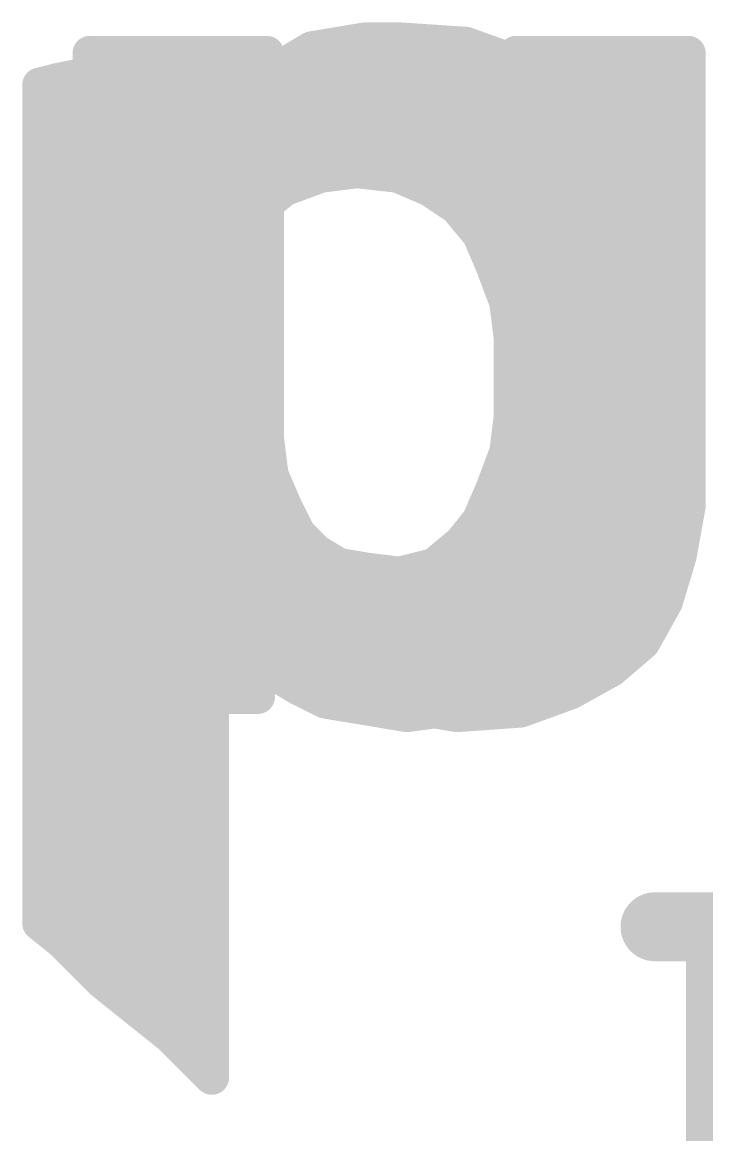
# Model space of a CAD drawing. Extents: x -36 to 72, y -11 to 34.
# Drawn here: x 8.73 to 10.239, y 18.389 to 20.843 of the extents above; entities that cross this region are included whole.
import ezdxf

# ---------------------------------------------------------------- set-up
doc = ezdxf.new("R2010")
doc.units = 0
doc.layers.add('21', color=41, linetype='CONTINUOUS')
doc.layers.add('22', color=40, linetype='CONTINUOUS')

msp = doc.modelspace()

# ---------------------------------------------------------------- linework, layer by layer
at = {"layer": '21'}
for points, const_width in [([(9.428, 20.795), (9.488, 20.805)], 0.0762), ([(9.4736, 20.8026), (9.594, 20.8026)], 0.0762), ([(9.488, 20.805), (9.558, 20.805)], 0.0762), ([(9.558, 20.805), (9.708, 20.795)], 0.0762), ([(9.318, 20.755), (9.368, 20.785)], 0.0762), ([(9.368, 20.785), (9.428, 20.795)], 0.0762), ([(9.708, 20.795), (9.848, 20.745)], 0.0762), ([(8.998, 20.745), (9.038, 20.755)], 0.0762), ([(9.038, 20.755), (9.088, 20.765)], 0.0762), ([(9.088, 20.765), (9.138, 20.775)], 0.0762), ([(9.138, 20.775), (9.138, 20.595)], 0.0762), ([(9.268, 20.725), (9.318, 20.755)], 0.0762), ([(8.908, 20.725), (8.948, 20.735)], 0.0762), ([(8.948, 20.735), (8.998, 20.745)], 0.0762), ([(9.848, 20.745), (9.958, 20.675)], 0.0762), ([(8.768, 20.705), (8.808, 20.715)], 0.0762), ([(8.768, 18.855), (8.768, 20.705)], 0.0762), ([(8.808, 20.715), (8.858, 20.725)], 0.0762), ([(8.858, 20.725), (8.908, 20.725)], 0.0762), ([(8.9136, 20.7264), (9.138, 20.7264)], 0.0762), ([(9.218, 20.685), (9.268, 20.725)], 0.0762), ([(9.2703, 20.7264), (9.8772, 20.7264)], 0.0762), ([(9.178, 20.645), (9.218, 20.685)], 0.0762), ([(9.958, 20.675), (10.048, 20.575)], 0.0762), ([(8.768, 20.6502), (9.138, 20.6502)], 0.0762), ([(9.138, 20.595), (9.178, 20.645)], 0.0762), ([(9.1832, 20.6502), (9.9803, 20.6502)], 0.0762), ([(8.768, 20.574), (10.0486, 20.574)], 0.0762), ([(10.048, 20.575), (10.118, 20.465)], 0.0762), ([(9.468, 20.515), (9.388, 20.505)], 0.0762), ([(9.558, 20.505), (9.468, 20.515)], 0.0762), ([(8.768, 20.4978), (9.3688, 20.4978)], 0.0762), ([(9.388, 20.505), (9.308, 20.475)], 0.0762), ([(9.628, 20.475), (9.558, 20.505)], 0.0762), ([(9.5748, 20.4978), (10.0971, 20.4978)], 0.0762), ([(9.308, 20.475), (9.258, 20.435)], 0.0762), ([(9.688, 20.435), (9.628, 20.475)], 0.0762), ([(10.118, 20.465), (10.158, 20.335)], 0.0762), ([(9.258, 20.435), (9.208, 20.375)], 0.0762), ([(9.738, 20.375), (9.688, 20.435)], 0.0762), ([(8.768, 20.4216), (9.2468, 20.4216)], 0.0762), ([(9.6992, 20.4216), (10.1314, 20.4216)], 0.0762), ([(9.208, 20.375), (9.178, 20.305)], 0.0762), ([(9.768, 20.305), (9.738, 20.375)], 0.0762), ([(8.768, 20.3454), (9.1953, 20.3454)], 0.0762), ([(9.7507, 20.3454), (10.1548, 20.3454)], 0.0762), ([(10.158, 20.335), (10.188, 20.195)], 0.0762), ([(9.178, 20.305), (9.148, 20.225)], 0.0762), ([(9.798, 20.225), (9.768, 20.305)], 0.0762), ([(8.768, 20.2692), (9.1646, 20.2692)], 0.0762), ([(9.7814, 20.2692), (10.1721, 20.2692)], 0.0762), ([(9.148, 20.225), (9.138, 20.145)], 0.0762), ([(9.808, 20.145), (9.798, 20.225)], 0.0762), ([(8.768, 20.193), (9.144, 20.193)], 0.0762), ([(9.802, 20.193), (10.1881, 20.193)], 0.0762), ([(10.188, 20.195), (10.198, 20.045)], 0.0762), ([(9.138, 20.145), (9.138, 19.975)], 0.0762), ([(9.808, 20.055), (9.808, 20.145)], 0.0762), ([(8.768, 20.1168), (9.138, 20.1168)], 0.0762), ([(9.808, 20.1168), (10.1932, 20.1168)], 0.0762), ([(8.768, 20.0406), (9.138, 20.0406)], 0.0762), ([(9.808, 19.975), (9.808, 20.055)], 0.0762), ([(9.808, 20.055), (10.198, 20.045)], 0.0762), ([(10.198, 20.045), (9.808, 20.055)], 0.0762), ([(9.808, 20.0406), (10.1977, 20.0406)], 0.0762), ([(10.198, 20.045), (10.188, 19.905)], 0.0762), ([(9.138, 19.975), (9.158, 19.895)], 0.0762), ([(9.798, 19.895), (9.808, 19.975)], 0.0762), ([(8.768, 19.9644), (9.1407, 19.9644)], 0.0762), ([(9.8067, 19.9644), (10.1922, 19.9644)], 0.0762), ([(9.158, 19.895), (9.178, 19.815)], 0.0762), ([(9.768, 19.815), (9.798, 19.895)], 0.0762), ([(10.188, 19.905), (10.158, 19.775)], 0.0762), ([(8.768, 19.8882), (9.1597, 19.8882)], 0.0762), ([(9.7955, 19.8882), (10.1841, 19.8882)], 0.0762), ([(8.768, 19.812), (9.1793, 19.812)], 0.0762), ([(9.178, 19.815), (9.208, 19.745)], 0.0762), ([(9.738, 19.745), (9.768, 19.815)], 0.0762), ([(9.7667, 19.812), (9.7744, 19.812)], 0.0762), ([(10.108, 19.655), (9.768, 19.815)], 0.0762), ([(9.768, 19.815), (10.108, 19.655)], 0.0762), ([(9.7744, 19.812), (10.1665, 19.812)], 0.0762), ([(10.158, 19.775), (10.108, 19.655)], 0.0762), ([(9.208, 19.745), (9.258, 19.695)], 0.0762), ([(9.698, 19.695), (9.738, 19.745)], 0.0762), ([(8.768, 19.7358), (9.2172, 19.7358)], 0.0762), ([(9.7306, 19.7358), (9.9363, 19.7358)], 0.0762), ([(9.9363, 19.7358), (10.1417, 19.7358)], 0.0762), ([(9.258, 19.695), (9.318, 19.645)], 0.0762), ([(9.638, 19.645), (9.698, 19.695)], 0.0762), ([(8.768, 19.6596), (9.3005, 19.6596)], 0.0762), ([(9.6555, 19.6596), (10.0982, 19.6596)], 0.0762), ([(10.108, 19.655), (10.048, 19.545)], 0.0762), ([(10.0982, 19.6596), (10.1099, 19.6596)], 0.0762), ([(9.318, 19.645), (9.388, 19.625)], 0.0762), ([(9.388, 19.625), (9.478, 19.615)], 0.0762), ([(9.478, 19.615), (9.558, 19.625)], 0.0762), ([(9.558, 19.625), (9.638, 19.645)], 0.0762), ([(8.768, 19.5834), (10.0689, 19.5834)], 0.0762), ([(9.158, 19.535), (9.148, 19.535)], 0.0762), ([(9.148, 19.535), (9.148, 18.515)], 0.0762), ([(9.198, 19.485), (9.158, 19.535)], 0.0762), ([(10.048, 19.545), (9.958, 19.455)], 0.0762), ([(8.768, 19.5072), (9.148, 19.5072)], 0.0762), ([(9.1802, 19.5072), (10.0102, 19.5072)], 0.0762), ([(9.238, 19.435), (9.198, 19.485)], 0.0762), ([(9.958, 19.455), (9.848, 19.375)], 0.0762), ([(8.768, 19.431), (9.148, 19.431)], 0.0762), ([(9.288, 19.405), (9.238, 19.435)], 0.0762), ([(9.2447, 19.431), (9.925, 19.431)], 0.0762), ([(9.338, 19.375), (9.288, 19.405)], 0.0762), ([(8.768, 19.3548), (9.148, 19.3548)], 0.0762), ([(9.398, 19.345), (9.338, 19.375)], 0.0762), ([(9.3784, 19.3548), (9.7874, 19.3548)], 0.0762), ([(9.848, 19.375), (9.728, 19.335)], 0.0762), ([(9.458, 19.335), (9.398, 19.345)], 0.0762), ([(9.518, 19.325), (9.458, 19.335)], 0.0762), ([(9.728, 19.335), (9.578, 19.315)], 0.0762), ([(9.578, 19.315), (9.518, 19.325)], 0.0762), ([(8.768, 19.2786), (9.148, 19.2786)], 0.0762), ([(8.768, 19.2024), (9.148, 19.2024)], 0.0762), ([(8.768, 19.1262), (9.148, 19.1262)], 0.0762), ([(8.768, 19.05), (9.148, 19.05)], 0.0762), ([(8.768, 18.9738), (9.148, 18.9738)], 0.0762), ([(8.768, 18.8976), (9.148, 18.8976)], 0.0762), ([(10.1256, 18.8475), (10.4137, 18.8475)], 0.1524), ([(10.2696, 17.9832), (10.2696, 18.8475)], 0.1524), ([(8.818, 18.815), (8.768, 18.855)], 0.0762), ([(8.81, 18.8214), (9.148, 18.8214)], 0.0762), ([(8.858, 18.775), (8.818, 18.815)], 0.0762), ([(8.908, 18.725), (8.858, 18.775)], 0.0762), ([(8.8878, 18.7452), (9.148, 18.7452)], 0.0762), ([(8.958, 18.685), (8.908, 18.725)], 0.0762), ([(9.008, 18.645), (8.958, 18.685)], 0.0762), ([(8.978, 18.669), (9.148, 18.669)], 0.0762), ([(9.058, 18.605), (9.008, 18.645)], 0.0762), ([(9.108, 18.555), (9.058, 18.605)], 0.0762), ([(9.0702, 18.5928), (9.148, 18.5928)], 0.0762), ([(9.148, 18.515), (9.108, 18.555)], 0.0762), ([(9.1464, 18.5166), (9.148, 18.5166)], 0.0762)]:
    msp.add_lwpolyline(points, dxfattribs=dict(at, const_width=const_width))
for points, const_width in [([(9.4736, 20.8217, 1), (9.4736, 20.7836)], 0.0381), ([(9.488, 20.824, 1), (9.488, 20.7859)], 0.0381), ([(9.4911, 20.7862, 1), (9.4849, 20.8238)], 0.0381), ([(9.5593, 20.824, 1), (9.5567, 20.786)], 0.0381), ([(9.558, 20.7859, 1), (9.558, 20.824)], 0.0381), ([(9.594, 20.7836, 1), (9.594, 20.8217)], 0.0381), ([(9.3649, 20.8038, 1), (9.3711, 20.7662)], 0.0381), ([(9.3778, 20.7687, 1), (9.3582, 20.8013)], 0.0381), ([(9.4249, 20.8138, 1), (9.4311, 20.7762)], 0.0381), ([(9.4311, 20.7762, 1), (9.4249, 20.8138)], 0.0381), ([(9.7144, 20.8129, 1), (9.7016, 20.7771)], 0.0381), ([(9.7067, 20.776, 1), (9.7093, 20.814)], 0.0381), ([(9.0343, 20.7737, 1), (9.0417, 20.7363)], 0.0381), ([(9.0426, 20.7365, 1), (9.0334, 20.7735)], 0.0381), ([(9.0843, 20.7837, 1), (9.0917, 20.7463)], 0.0381), ([(9.0917, 20.7463, 1), (9.0843, 20.7837)], 0.0381), ([(9.157, 20.775, 1), (9.1189, 20.775)], 0.0381), ([(9.1417, 20.7563, 1), (9.1343, 20.7937)], 0.0381), ([(9.3082, 20.7713, 1), (9.3278, 20.7387)], 0.0381), ([(9.3278, 20.7387, 1), (9.3082, 20.7713)], 0.0381), ([(8.9443, 20.7537, 1), (8.9517, 20.7163)], 0.0381), ([(8.9526, 20.7165, 1), (8.9434, 20.7535)], 0.0381), ([(8.9934, 20.7635, 1), (9.0026, 20.7265)], 0.0381), ([(9.0017, 20.7263, 1), (8.9943, 20.7637)], 0.0381), ([(9.8582, 20.7611, 1), (9.8378, 20.7289)], 0.0381), ([(9.8416, 20.7271, 1), (9.8544, 20.7629)], 0.0381), ([(8.7634, 20.7235, 1), (8.7726, 20.6865)], 0.0381), ([(8.7871, 20.705, 1), (8.749, 20.705)], 0.0381), ([(8.8043, 20.7337, 1), (8.8117, 20.6963)], 0.0381), ([(8.8126, 20.6965, 1), (8.8034, 20.7335)], 0.0381), ([(8.858, 20.7441, 1), (8.858, 20.706)], 0.0381), ([(8.8617, 20.7063, 1), (8.8543, 20.7437)], 0.0381), ([(8.9034, 20.7435, 1), (8.9126, 20.7065)], 0.0381), ([(8.9136, 20.7455, 1), (8.9136, 20.7074)], 0.0381), ([(8.908, 20.706, 1), (8.908, 20.7441)], 0.0381), ([(9.138, 20.7074, 1), (9.138, 20.7455)], 0.0381), ([(9.2582, 20.7413, 1), (9.2778, 20.7087)], 0.0381), ([(9.2703, 20.7455, 1), (9.2703, 20.7074)], 0.0381), ([(9.2799, 20.7101, 1), (9.2561, 20.7399)], 0.0381), ([(9.8772, 20.7074, 1), (9.8772, 20.7455)], 0.0381), ([(9.2061, 20.6999, 1), (9.2299, 20.6701)], 0.0381), ([(9.2315, 20.6715, 1), (9.2045, 20.6985)], 0.0381), ([(9.9722, 20.6877, 1), (9.9438, 20.6623)], 0.0381), ([(9.9478, 20.6589, 1), (9.9682, 20.6911)], 0.0381), ([(8.768, 20.6693, 1), (8.768, 20.6312)], 0.0381), ([(9.138, 20.6312, 1), (9.138, 20.6693)], 0.0381), ([(9.1645, 20.6585, 1), (9.1915, 20.6315)], 0.0381), ([(9.1929, 20.6331, 1), (9.1631, 20.6569)], 0.0381), ([(9.1832, 20.6693, 1), (9.1832, 20.6312)], 0.0381), ([(9.9803, 20.6312, 1), (9.9803, 20.6693)], 0.0381), ([(9.1231, 20.6069, 1), (9.1529, 20.5831)], 0.0381), ([(8.768, 20.5931, 1), (8.768, 20.555)], 0.0381), ([(9.1189, 20.595, 1), (9.157, 20.595)], 0.0381), ([(10.0641, 20.5852, 1), (10.0319, 20.5648)], 0.0381), ([(10.0338, 20.5623, 1), (10.0622, 20.5877)], 0.0381), ([(10.0486, 20.555, 1), (10.0486, 20.5931)], 0.0381), ([(9.4701, 20.5339, 1), (9.4659, 20.4961)], 0.0381), ([(9.4704, 20.4961, 1), (9.4656, 20.5339)], 0.0381), ([(8.768, 20.5169, 1), (8.768, 20.4788)], 0.0381), ([(9.3688, 20.4788, 1), (9.3688, 20.5169)], 0.0381), ([(9.3856, 20.5239, 1), (9.3904, 20.4861)], 0.0381), ([(9.3947, 20.4872, 1), (9.3813, 20.5228)], 0.0381), ([(9.5655, 20.5225, 1), (9.5505, 20.4875)], 0.0381), ([(9.5748, 20.5169, 1), (9.5748, 20.4788)], 0.0381), ([(9.5559, 20.4861, 1), (9.5601, 20.5239)], 0.0381), ([(10.0971, 20.4788, 1), (10.0971, 20.5169)], 0.0381), ([(9.3013, 20.4928, 1), (9.3147, 20.4572)], 0.0381), ([(9.3199, 20.4601, 1), (9.2961, 20.4899)], 0.0381), ([(9.6386, 20.4909, 1), (9.6174, 20.4591)], 0.0381), ([(9.6205, 20.4575, 1), (9.6355, 20.4925)], 0.0381), ([(10.1362, 20.4706, 1), (10.0998, 20.4594)], 0.0381), ([(9.2726, 20.4228, 1), (9.2434, 20.4472)], 0.0381), ([(9.7026, 20.4472, 1), (9.6734, 20.4228)], 0.0381), ([(10.1019, 20.4548, 1), (10.1341, 20.4752)], 0.0381), ([(8.768, 20.4407, 1), (8.768, 20.4026)], 0.0381), ([(9.2461, 20.4499, 1), (9.2699, 20.4201)], 0.0381), ([(9.2468, 20.4026, 1), (9.2468, 20.4407)], 0.0381), ([(9.6774, 20.4191, 1), (9.6986, 20.4509)], 0.0381), ([(9.6992, 20.4407, 1), (9.6992, 20.4026)], 0.0381), ([(10.1314, 20.4026, 1), (10.1314, 20.4407)], 0.0381), ([(9.1934, 20.3872, 1), (9.2226, 20.3628)], 0.0381), ([(9.2255, 20.3675, 1), (9.1905, 20.3825)], 0.0381), ([(9.7555, 20.3825, 1), (9.7205, 20.3675)], 0.0381), ([(9.7234, 20.3628, 1), (9.7526, 20.3872)], 0.0381), ([(8.768, 20.3645, 1), (8.768, 20.3264)], 0.0381), ([(9.1953, 20.3264, 1), (9.1953, 20.3645)], 0.0381), ([(9.7507, 20.3645, 1), (9.7507, 20.3264)], 0.0381), ([(10.1766, 20.339, 1), (10.1394, 20.331)], 0.0381), ([(10.1548, 20.3264, 1), (10.1548, 20.3645)], 0.0381), ([(10.1398, 20.3294, 1), (10.1762, 20.3406)], 0.0381), ([(9.1605, 20.3125, 1), (9.1955, 20.2975)], 0.0381), ([(9.1958, 20.2983, 1), (9.1602, 20.3117)], 0.0381), ([(9.7858, 20.3117, 1), (9.7502, 20.2983)], 0.0381), ([(9.7505, 20.2975, 1), (9.7855, 20.3125)], 0.0381), ([(8.768, 20.2883, 1), (8.768, 20.2502)], 0.0381), ([(9.1646, 20.2502, 1), (9.1646, 20.2883)], 0.0381), ([(9.7814, 20.2883, 1), (9.7814, 20.2502)], 0.0381), ([(10.1721, 20.2502, 1), (10.1721, 20.2883)], 0.0381), ([(9.1302, 20.2317, 1), (9.1658, 20.2183)], 0.0381), ([(9.1669, 20.2226, 1), (9.1291, 20.2274)], 0.0381), ([(9.8169, 20.2274, 1), (9.7791, 20.2226)], 0.0381), ([(9.7802, 20.2183, 1), (9.8158, 20.2317)], 0.0381), ([(8.768, 20.2121, 1), (8.768, 20.174)], 0.0381), ([(9.144, 20.174, 1), (9.144, 20.2121)], 0.0381), ([(9.802, 20.2121, 1), (9.802, 20.174)], 0.0381), ([(10.207, 20.1963, 1), (10.169, 20.1937)], 0.0381), ([(10.1881, 20.174, 1), (10.1881, 20.2121)], 0.0381), ([(10.1694, 20.191, 1), (10.2066, 20.199)], 0.0381), ([(9.157, 20.145, 1), (9.1189, 20.145)], 0.0381), ([(9.827, 20.145, 1), (9.7889, 20.145)], 0.0381), ([(8.768, 20.1359, 1), (8.768, 20.0978)], 0.0381), ([(9.1191, 20.1474, 1), (9.1569, 20.1426)], 0.0381), ([(9.138, 20.0978, 1), (9.138, 20.1359)], 0.0381), ([(9.808, 20.1359, 1), (9.808, 20.0978)], 0.0381), ([(9.7891, 20.1426, 1), (9.8269, 20.1474)], 0.0381), ([(10.1932, 20.0978, 1), (10.1932, 20.1359)], 0.0381), ([(8.768, 20.0597, 1), (8.768, 20.0216)], 0.0381), ([(9.138, 20.0216, 1), (9.138, 20.0597)], 0.0381), ([(9.827, 20.055, 1), (9.7889, 20.055)], 0.0381), ([(9.8085, 20.074, 1), (9.8075, 20.036)], 0.0381), ([(9.8085, 20.074, 1), (9.8075, 20.036)], 0.0381), ([(9.808, 20.0597, 1), (9.808, 20.0216)], 0.0381), ([(10.217, 20.0436, 1), (10.179, 20.0464)], 0.0381), ([(10.1975, 20.026, 1), (10.1985, 20.064)], 0.0381), ([(10.1975, 20.026, 1), (10.1985, 20.064)], 0.0381), ([(10.1977, 20.0216, 1), (10.1977, 20.0597)], 0.0381), ([(9.7889, 20.055, 1), (9.827, 20.055)], 0.0381), ([(10.179, 20.0437, 1), (10.217, 20.0463)], 0.0381), ([(9.1565, 19.9796, 1), (9.1195, 19.9704)], 0.0381), ([(9.8269, 19.9726, 1), (9.7891, 19.9774)], 0.0381), ([(8.768, 19.9835, 1), (8.768, 19.9454)], 0.0381), ([(9.1189, 19.975, 1), (9.157, 19.975)], 0.0381), ([(9.1407, 19.9454, 1), (9.1407, 19.9835)], 0.0381), ([(9.8067, 19.9835, 1), (9.8067, 19.9454)], 0.0381), ([(9.7889, 19.975, 1), (9.827, 19.975)], 0.0381), ([(10.1922, 19.9454, 1), (10.1922, 19.9835)], 0.0381), ([(9.1765, 19.8996, 1), (9.1395, 19.8904)], 0.0381), ([(9.8158, 19.8883, 1), (9.7802, 19.9017)], 0.0381), ([(10.2066, 19.9007, 1), (10.1694, 19.9093)], 0.0381), ([(8.768, 19.9073, 1), (8.768, 19.8692)], 0.0381), ([(9.1395, 19.8904, 1), (9.1765, 19.8996)], 0.0381), ([(9.1597, 19.8692, 1), (9.1597, 19.9073)], 0.0381), ([(9.7955, 19.9073, 1), (9.7955, 19.8692)], 0.0381), ([(9.7791, 19.8974, 1), (9.8169, 19.8926)], 0.0381), ([(10.169, 19.9064, 1), (10.207, 19.9036)], 0.0381), ([(10.1841, 19.8692, 1), (10.1841, 19.9073)], 0.0381), ([(8.768, 19.8311, 1), (8.768, 19.793)], 0.0381), ([(9.1955, 19.8225, 1), (9.1605, 19.8075)], 0.0381), ([(9.1595, 19.8104, 1), (9.1965, 19.8196)], 0.0381), ([(9.1793, 19.793, 1), (9.1793, 19.8311)], 0.0381), ([(9.7667, 19.8311, 1), (9.7667, 19.793)], 0.0381), ([(9.7761, 19.8322, 1), (9.7599, 19.7978)], 0.0381), ([(9.7761, 19.8322, 1), (9.7599, 19.7978)], 0.0381), ([(9.7502, 19.8217, 1), (9.7858, 19.8083)], 0.0381), ([(9.7855, 19.8075, 1), (9.7505, 19.8225)], 0.0381), ([(9.7744, 19.8311, 1), (9.7744, 19.793)], 0.0381), ([(9.7744, 19.793, 1), (9.7744, 19.8311)], 0.0381), ([(10.1665, 19.793, 1), (10.1665, 19.8311)], 0.0381), ([(10.1756, 19.7677, 1), (10.1404, 19.7823)], 0.0381), ([(9.2215, 19.7585, 1), (9.1945, 19.7315)], 0.0381), ([(9.7529, 19.7331, 1), (9.7231, 19.7569)], 0.0381), ([(10.1394, 19.7793, 1), (10.1766, 19.7707)], 0.0381), ([(8.768, 19.7549, 1), (8.768, 19.7168)], 0.0381), ([(9.1905, 19.7375, 1), (9.2255, 19.7525)], 0.0381), ([(9.2172, 19.7168, 1), (9.2172, 19.7549)], 0.0381), ([(9.7306, 19.7549, 1), (9.7306, 19.7168)], 0.0381), ([(9.7205, 19.7525, 1), (9.7555, 19.7375)], 0.0381), ([(9.9363, 19.7549, 1), (9.9363, 19.7168)], 0.0381), ([(9.9363, 19.7168, 1), (9.9363, 19.7549)], 0.0381), ([(10.1417, 19.7168, 1), (10.1417, 19.7549)], 0.0381), ([(9.2702, 19.7096, 1), (9.2458, 19.6804)], 0.0381), ([(9.2445, 19.6815, 1), (9.2715, 19.7085)], 0.0381), ([(9.6831, 19.7069, 1), (9.7129, 19.6831)], 0.0381), ([(9.7102, 19.6804, 1), (9.6858, 19.7096)], 0.0381), ([(8.768, 19.6787, 1), (8.768, 19.6406)], 0.0381), ([(9.3005, 19.6406, 1), (9.3005, 19.6787)], 0.0381), ([(9.6555, 19.6787, 1), (9.6555, 19.6406)], 0.0381), ([(10.0982, 19.6787, 1), (10.0982, 19.6406)], 0.0381), ([(10.1247, 19.6459, 1), (10.0913, 19.6641)], 0.0381), ([(10.0982, 19.6406, 1), (10.0982, 19.6787)], 0.0381), ([(10.0999, 19.6378, 1), (10.1161, 19.6722)], 0.0381), ([(10.0999, 19.6378, 1), (10.1161, 19.6722)], 0.0381), ([(10.1099, 19.6406, 1), (10.1099, 19.6787)], 0.0381), ([(9.3232, 19.6633, 1), (9.3128, 19.6267)], 0.0381), ([(9.3058, 19.6304, 1), (9.3302, 19.6596)], 0.0381), ([(9.3901, 19.6439, 1), (9.3859, 19.6061)], 0.0381), ([(9.3828, 19.6067, 1), (9.3932, 19.6433)], 0.0381), ([(9.5534, 19.6435, 1), (9.5626, 19.6065)], 0.0381), ([(9.5604, 19.6061, 1), (9.5556, 19.6439)], 0.0381), ([(9.6258, 19.6596, 1), (9.6502, 19.6304)], 0.0381), ([(9.6426, 19.6265, 1), (9.6334, 19.6635)], 0.0381), ([(10.0904, 19.6623, 1), (10.1256, 19.6477)], 0.0381), ([(9.4756, 19.6339, 1), (9.4804, 19.5961)], 0.0381), ([(9.4759, 19.5961, 1), (9.4801, 19.6339)], 0.0381), ([(8.768, 19.6025, 1), (8.768, 19.5644)], 0.0381), ([(10.0689, 19.5644, 1), (10.0689, 19.6025)], 0.0381), ([(9.167, 19.535, 1), (9.1289, 19.535)], 0.0381), ([(9.148, 19.5541, 1), (9.148, 19.516)], 0.0381), ([(9.1729, 19.5469, 1), (9.1431, 19.5231)], 0.0381), ([(9.158, 19.516, 1), (9.158, 19.5541)], 0.0381), ([(10.0313, 19.5541, 1), (10.0647, 19.5359)], 0.0381), ([(10.0615, 19.5315, 1), (10.0345, 19.5585)], 0.0381), ([(8.768, 19.5263, 1), (8.768, 19.4882)], 0.0381), ([(9.148, 19.4882, 1), (9.148, 19.5263)], 0.0381), ([(9.1802, 19.5263, 1), (9.1802, 19.4882)], 0.0381), ([(10.0102, 19.4882, 1), (10.0102, 19.5263)], 0.0381), ([(9.2129, 19.4969, 1), (9.1831, 19.4731)], 0.0381), ([(9.1831, 19.4731, 1), (9.2129, 19.4969)], 0.0381), ([(9.9692, 19.4396, 1), (9.9468, 19.4704)], 0.0381), ([(8.768, 19.4501, 1), (8.768, 19.412)], 0.0381), ([(9.148, 19.412, 1), (9.148, 19.4501)], 0.0381), ([(9.2478, 19.4513, 1), (9.2282, 19.4187)], 0.0381), ([(9.2231, 19.4231, 1), (9.2529, 19.4469)], 0.0381), ([(9.2447, 19.4501, 1), (9.2447, 19.412)], 0.0381), ([(9.925, 19.412, 1), (9.925, 19.4501)], 0.0381), ([(9.9445, 19.4685, 1), (9.9715, 19.4415)], 0.0381), ([(9.2978, 19.4213, 1), (9.2782, 19.3887)], 0.0381), ([(9.2782, 19.3887, 1), (9.2978, 19.4213)], 0.0381), ([(8.768, 19.3739, 1), (8.768, 19.3358)], 0.0381), ([(9.148, 19.3358, 1), (9.148, 19.3739)], 0.0381), ([(9.3465, 19.392, 1), (9.3295, 19.358)], 0.0381), ([(9.3282, 19.3587, 1), (9.3478, 19.3913)], 0.0381), ([(9.3784, 19.3739, 1), (9.3784, 19.3358)], 0.0381), ([(9.7874, 19.3358, 1), (9.7874, 19.3739)], 0.0381), ([(9.8368, 19.3904, 1), (9.8592, 19.3596)], 0.0381), ([(9.854, 19.3569, 1), (9.842, 19.3931)], 0.0381), ([(9.4011, 19.3638, 1), (9.3949, 19.3262)], 0.0381), ([(9.3895, 19.328, 1), (9.4065, 19.362)], 0.0381), ([(9.4611, 19.3538, 1), (9.4549, 19.3162)], 0.0381), ([(9.4549, 19.3162, 1), (9.4611, 19.3538)], 0.0381), ([(9.722, 19.3531, 1), (9.734, 19.3169)], 0.0381), ([(9.7305, 19.3161, 1), (9.7255, 19.3539)], 0.0381), ([(9.5211, 19.3438, 1), (9.5149, 19.3062)], 0.0381), ([(9.5149, 19.3062, 1), (9.5211, 19.3438)], 0.0381), ([(9.5755, 19.3339, 1), (9.5805, 19.2961)], 0.0381), ([(9.5749, 19.2962, 1), (9.5811, 19.3338)], 0.0381), ([(8.768, 19.2977, 1), (8.768, 19.2596)], 0.0381), ([(9.148, 19.2596, 1), (9.148, 19.2977)], 0.0381), ([(8.768, 19.2215, 1), (8.768, 19.1834)], 0.0381), ([(9.148, 19.1834, 1), (9.148, 19.2215)], 0.0381), ([(8.768, 19.1453, 1), (8.768, 19.1072)], 0.0381), ([(9.148, 19.1072, 1), (9.148, 19.1453)], 0.0381), ([(8.768, 19.0691, 1), (8.768, 19.031)], 0.0381), ([(9.148, 19.031, 1), (9.148, 19.0691)], 0.0381), ([(8.768, 18.9929, 1), (8.768, 18.9548)], 0.0381), ([(9.148, 18.9548, 1), (9.148, 18.9929)], 0.0381), ([(8.768, 18.9167, 1), (8.768, 18.8786)], 0.0381), ([(9.148, 18.8786, 1), (9.148, 18.9167)], 0.0381), ([(10.1256, 18.8856, 1), (10.1256, 18.8094)], 0.0762), ([(10.3077, 18.8475, 1), (10.2315, 18.8475)], 0.0762), ([(8.7799, 18.8699, 1), (8.7561, 18.8401)], 0.0381), ([(8.749, 18.855, 1), (8.7871, 18.855)], 0.0381), ([(8.81, 18.8405, 1), (8.81, 18.8024)], 0.0381), ([(8.8315, 18.8285, 1), (8.8045, 18.8015)], 0.0381), ([(9.148, 18.8024, 1), (9.148, 18.8405)], 0.0381), ([(8.8061, 18.8001, 1), (8.8299, 18.8299)], 0.0381), ([(8.8715, 18.7885, 1), (8.8445, 18.7615)], 0.0381), ([(8.8445, 18.7615, 1), (8.8715, 18.7885)], 0.0381), ([(8.8878, 18.7643, 1), (8.8878, 18.7262)], 0.0381), ([(9.148, 18.7262, 1), (9.148, 18.7643)], 0.0381), ([(8.9199, 18.7399, 1), (8.8961, 18.7101)], 0.0381), ([(8.8945, 18.7115, 1), (8.9215, 18.7385)], 0.0381), ([(8.9699, 18.6999, 1), (8.9461, 18.6701)], 0.0381), ([(8.9461, 18.6701, 1), (8.9699, 18.6999)], 0.0381), ([(8.978, 18.6881, 1), (8.978, 18.65)], 0.0381), ([(9.148, 18.65, 1), (9.148, 18.6881)], 0.0381), ([(9.0199, 18.6599, 1), (8.9961, 18.6301)], 0.0381), ([(8.9961, 18.6301, 1), (9.0199, 18.6599)], 0.0381), ([(9.0715, 18.6185, 1), (9.0445, 18.5915)], 0.0381), ([(9.0461, 18.5901, 1), (9.0699, 18.6199)], 0.0381), ([(9.0702, 18.6119, 1), (9.0702, 18.5738)], 0.0381), ([(9.148, 18.5738, 1), (9.148, 18.6119)], 0.0381), ([(9.1215, 18.5685, 1), (9.0945, 18.5415)], 0.0381), ([(9.0945, 18.5415, 1), (9.1215, 18.5685)], 0.0381), ([(9.1464, 18.5357, 1), (9.1464, 18.4976)], 0.0381), ([(9.1289, 18.515, 1), (9.167, 18.515)], 0.0381), ([(9.1345, 18.5015, 1), (9.1615, 18.5285)], 0.0381), ([(9.148, 18.4976, 1), (9.148, 18.5357)], 0.0381)]:
    msp.add_lwpolyline(points, format="xyb", dxfattribs=dict(at, const_width=const_width))
at = {"layer": '22', "const_width": 0.0381}
for points in [[(8.898, 20.775, 1), (8.8599, 20.775)], [(8.879, 20.7941, 1), (8.879, 20.756)], [(9.2881, 20.775, 1), (9.25, 20.775)], [(9.269, 20.756, 1), (9.269, 20.7941)], [(9.819, 20.7941, 1), (9.819, 20.756)], [(9.8381, 20.775, 1), (9.8, 20.775)], [(10.218, 20.775, 1), (10.1799, 20.775)], [(10.199, 20.756, 1), (10.199, 20.7941)], [(8.879, 20.7455, 1), (8.879, 20.7074)], [(9.269, 20.7074, 1), (9.269, 20.7455)], [(9.819, 20.7455, 1), (9.819, 20.7074)], [(10.199, 20.7074, 1), (10.199, 20.7455)], [(8.879, 20.6693, 1), (8.879, 20.6312)], [(9.269, 20.6312, 1), (9.269, 20.6693)], [(9.819, 20.6693, 1), (9.819, 20.6312)], [(10.199, 20.6312, 1), (10.199, 20.6693)], [(8.879, 20.5931, 1), (8.879, 20.555)], [(9.269, 20.555, 1), (9.269, 20.5931)], [(9.819, 20.5931, 1), (9.819, 20.555)], [(10.199, 20.555, 1), (10.199, 20.5931)], [(8.879, 20.5169, 1), (8.879, 20.4788)], [(9.269, 20.4788, 1), (9.269, 20.5169)], [(9.819, 20.5169, 1), (9.819, 20.4788)], [(10.199, 20.4788, 1), (10.199, 20.5169)], [(8.879, 20.4407, 1), (8.879, 20.4026)], [(9.269, 20.4026, 1), (9.269, 20.4407)], [(9.819, 20.4407, 1), (9.819, 20.4026)], [(10.199, 20.4026, 1), (10.199, 20.4407)], [(8.879, 20.3645, 1), (8.879, 20.3264)], [(9.269, 20.3264, 1), (9.269, 20.3645)], [(9.819, 20.3645, 1), (9.819, 20.3264)], [(10.199, 20.3264, 1), (10.199, 20.3645)], [(8.879, 20.2883, 1), (8.879, 20.2502)], [(9.269, 20.2502, 1), (9.269, 20.2883)], [(9.819, 20.2883, 1), (9.819, 20.2502)], [(10.199, 20.2502, 1), (10.199, 20.2883)], [(8.879, 20.2121, 1), (8.879, 20.174)], [(9.269, 20.174, 1), (9.269, 20.2121)], [(9.819, 20.2121, 1), (9.819, 20.174)], [(10.199, 20.174, 1), (10.199, 20.2121)], [(8.879, 20.1359, 1), (8.879, 20.0978)], [(9.269, 20.0978, 1), (9.269, 20.1359)], [(9.819, 20.1359, 1), (9.819, 20.0978)], [(10.199, 20.0978, 1), (10.199, 20.1359)], [(8.879, 20.0597, 1), (8.879, 20.0216)], [(9.269, 20.0216, 1), (9.269, 20.0597)], [(9.819, 20.0597, 1), (9.819, 20.0216)], [(10.199, 20.0216, 1), (10.199, 20.0597)], [(9.8379, 19.9726, 1), (9.8001, 19.9774)], [(8.879, 19.9835, 1), (8.879, 19.9454)], [(9.269, 19.9454, 1), (9.269, 19.9835)], [(9.8177, 19.9835, 1), (9.8177, 19.9454)], [(9.8, 19.975, 1), (9.8381, 19.975)], [(10.199, 19.9454, 1), (10.199, 19.9835)], [(9.2879, 19.9274, 1), (9.2501, 19.9226)], [(9.25, 19.925, 1), (9.2881, 19.925)], [(9.8279, 19.8926, 1), (9.7901, 19.8974)], [(8.879, 19.9073, 1), (8.879, 19.8692)], [(9.2736, 19.8692, 1), (9.2736, 19.9073)], [(9.8082, 19.9073, 1), (9.8082, 19.8692)], [(9.7901, 19.8974, 1), (9.8279, 19.8926)], [(10.199, 19.8692, 1), (10.199, 19.9073)], [(9.2965, 19.8525, 1), (9.2615, 19.8375)], [(9.2601, 19.8426, 1), (9.2979, 19.8474)], [(8.879, 19.8311, 1), (8.879, 19.793)], [(9.2931, 19.793, 1), (9.2931, 19.8311)], [(9.7985, 19.8311, 1), (9.7985, 19.793)], [(9.7801, 19.8174, 1), (9.8179, 19.8126)], [(9.8178, 19.8119, 1), (9.7802, 19.8181)], [(10.199, 19.793, 1), (10.199, 19.8311)], [(9.326, 19.7835, 1), (9.292, 19.7665)], [(10.2177, 19.7716, 1), (10.1803, 19.7784)], [(9.2915, 19.7675, 1), (9.3265, 19.7825)], [(9.8042, 19.7436, 1), (9.7738, 19.7664)], [(10.1799, 19.775, 1), (10.218, 19.775)], [(8.879, 19.7549, 1), (8.879, 19.7168)], [(9.3286, 19.7168, 1), (9.3286, 19.7549)], [(9.7746, 19.7549, 1), (9.7746, 19.7168)], [(9.7702, 19.7581, 1), (9.8078, 19.7519)], [(10.1919, 19.7168, 1), (10.1919, 19.7549)], [(9.3525, 19.7285, 1), (9.3255, 19.7015)], [(9.322, 19.7065, 1), (9.356, 19.7235)], [(9.7438, 19.7264, 1), (9.7742, 19.7036)], [(9.7742, 19.7036, 1), (9.7438, 19.7264)], [(9.3888, 19.6913, 1), (9.3692, 19.6587)], [(9.7388, 19.6587, 1), (9.7192, 19.6913)], [(8.879, 19.6787, 1), (8.879, 19.6406)], [(9.3655, 19.6615, 1), (9.3925, 19.6885)], [(9.4047, 19.6406, 1), (9.4047, 19.6787)], [(9.7033, 19.6787, 1), (9.7033, 19.6406)], [(9.7138, 19.6864, 1), (9.7442, 19.6636)], [(10.1603, 19.6684, 1), (10.1977, 19.6616)], [(10.1972, 19.6595, 1), (10.1608, 19.6705)], [(10.1774, 19.6406, 1), (10.1774, 19.6787)], [(9.4321, 19.6638, 1), (9.4259, 19.6262)], [(9.4192, 19.6287, 1), (9.4388, 19.6613)], [(9.4914, 19.6539, 1), (9.4866, 19.6161)], [(9.4859, 19.6162, 1), (9.4921, 19.6538)], [(9.5659, 19.6438, 1), (9.5721, 19.6062)], [(9.5666, 19.6061, 1), (9.5714, 19.6439)], [(9.6253, 19.6537, 1), (9.6327, 19.6163)], [(9.6321, 19.6162, 1), (9.6259, 19.6538)], [(9.6692, 19.6613, 1), (9.6888, 19.6287)], [(9.6827, 19.6263, 1), (9.6753, 19.6637)], [(8.879, 19.6025, 1), (8.879, 19.5644)], [(10.1545, 19.5644, 1), (10.1545, 19.6025)], [(9.249, 19.574, 1), (9.249, 19.5359)], [(9.2681, 19.555, 1), (9.23, 19.555)], [(9.2749, 19.5656, 1), (9.2431, 19.5444)], [(9.259, 19.5359, 1), (9.259, 19.574)], [(10.1308, 19.5705, 1), (10.1672, 19.5595)], [(10.1657, 19.5557, 1), (10.1323, 19.5743)], [(8.898, 19.535, 1), (8.8599, 19.535)], [(8.8599, 19.535, 1), (8.898, 19.535)], [(8.879, 19.5263, 1), (8.879, 19.4882)], [(9.249, 19.4882, 1), (9.249, 19.5263)], [(9.2909, 19.5263, 1), (9.2909, 19.4882)], [(10.1169, 19.4882, 1), (10.1169, 19.5263)], [(9.3139, 19.5069, 1), (9.2841, 19.4831)], [(9.2831, 19.4844, 1), (9.3149, 19.5056)], [(10.1114, 19.4605, 1), (10.0866, 19.4895)], [(10.0823, 19.4843, 1), (10.1157, 19.4657)], [(8.879, 19.4501, 1), (8.879, 19.412)], [(9.249, 19.412, 1), (9.249, 19.4501)], [(9.3509, 19.4599, 1), (9.3271, 19.4301)], [(9.3241, 19.4331, 1), (9.3539, 19.4569)], [(9.3565, 19.4501, 1), (9.3565, 19.412)], [(10.0477, 19.412, 1), (10.0477, 19.4501)], [(9.3975, 19.422, 1), (9.3805, 19.388)], [(10.0166, 19.4295, 1), (10.0414, 19.4005)], [(10.0383, 19.3983, 1), (10.0197, 19.4317)], [(9.3771, 19.3901, 1), (9.4009, 19.4199)], [(8.879, 19.3741, 1), (8.879, 19.336)], [(9.249, 19.336, 1), (9.249, 19.3741)], [(9.4561, 19.3927, 1), (9.4419, 19.3573)], [(9.4405, 19.358, 1), (9.4575, 19.392)], [(9.505, 19.3731, 1), (9.493, 19.3369)], [(9.4996, 19.3739, 1), (9.4996, 19.3358)], [(9.4919, 19.3373, 1), (9.5061, 19.3727)], [(9.9109, 19.3358, 1), (9.9109, 19.3739)], [(9.9297, 19.3817, 1), (9.9483, 19.3483)], [(9.9455, 19.3471, 1), (9.9325, 19.3829)], [(8.8599, 19.355, 1), (8.898, 19.355)], [(9.23, 19.355, 1), (9.2681, 19.355)], [(9.5617, 19.3539, 1), (9.5563, 19.3161)], [(9.553, 19.3169, 1), (9.565, 19.3531)], [(9.6321, 19.3438, 1), (9.6259, 19.3062)], [(9.6263, 19.3061, 1), (9.6317, 19.3439)], [(9.6876, 19.334, 1), (9.6904, 19.296)], [(9.6859, 19.2962, 1), (9.6921, 19.3338)], [(9.8225, 19.3429, 1), (9.8355, 19.3071)], [(9.8304, 19.306, 1), (9.8276, 19.344)]]:
    msp.add_lwpolyline(points, format="xyb", dxfattribs=at)
at = {"layer": '22', "const_width": 0.0762}
for points in [[(9.269, 20.775), (8.879, 20.775)], [(8.879, 20.775), (8.879, 19.535)], [(9.269, 19.925), (9.269, 20.775)], [(10.199, 20.775), (9.819, 20.775)], [(9.819, 20.775), (9.819, 19.975)], [(10.199, 19.775), (10.199, 20.775)], [(8.879, 20.7264), (9.269, 20.7264)], [(9.819, 20.7264), (10.199, 20.7264)], [(8.879, 20.6502), (9.269, 20.6502)], [(9.819, 20.6502), (10.199, 20.6502)], [(8.879, 20.574), (9.269, 20.574)], [(9.819, 20.574), (10.199, 20.574)], [(8.879, 20.4978), (9.269, 20.4978)], [(9.819, 20.4978), (10.199, 20.4978)], [(8.879, 20.4216), (9.269, 20.4216)], [(9.819, 20.4216), (10.199, 20.4216)], [(8.879, 20.3454), (9.269, 20.3454)], [(9.819, 20.3454), (10.199, 20.3454)], [(8.879, 20.2692), (9.269, 20.2692)], [(9.819, 20.2692), (10.199, 20.2692)], [(8.879, 20.193), (9.269, 20.193)], [(9.819, 20.193), (10.199, 20.193)], [(8.879, 20.1168), (9.269, 20.1168)], [(9.819, 20.1168), (10.199, 20.1168)], [(8.879, 20.0406), (9.269, 20.0406)], [(9.819, 20.0406), (10.199, 20.0406)], [(9.819, 19.975), (9.809, 19.895)], [(8.879, 19.9644), (9.269, 19.9644)], [(9.8177, 19.9644), (10.199, 19.9644)], [(9.279, 19.845), (9.269, 19.925)], [(9.809, 19.895), (9.799, 19.815)], [(8.879, 19.8882), (9.2736, 19.8882)], [(9.8082, 19.8882), (10.199, 19.8882)], [(9.309, 19.775), (9.279, 19.845)], [(8.879, 19.812), (9.2931, 19.812)], [(9.799, 19.815), (9.789, 19.755)], [(9.7985, 19.812), (10.199, 19.812)], [(9.339, 19.715), (9.309, 19.775)], [(10.179, 19.665), (10.199, 19.775)], [(9.789, 19.755), (9.759, 19.715)], [(8.879, 19.7358), (9.3286, 19.7358)], [(9.7746, 19.7358), (10.1919, 19.7358)], [(9.379, 19.675), (9.339, 19.715)], [(9.759, 19.715), (9.729, 19.675)], [(9.429, 19.645), (9.379, 19.675)], [(9.729, 19.675), (9.679, 19.645)], [(8.879, 19.6596), (9.4047, 19.6596)], [(9.7033, 19.6596), (10.1774, 19.6596)], [(10.149, 19.565), (10.179, 19.665)], [(9.489, 19.635), (9.429, 19.645)], [(9.569, 19.625), (9.489, 19.635)], [(9.629, 19.635), (9.569, 19.625)], [(9.679, 19.645), (9.629, 19.635)], [(8.879, 19.5834), (10.1545, 19.5834)], [(9.249, 19.355), (9.249, 19.555)], [(9.249, 19.555), (9.259, 19.555)], [(9.259, 19.555), (9.299, 19.495)], [(10.099, 19.475), (10.149, 19.565)], [(8.879, 19.535), (8.879, 19.355)], [(8.879, 19.5072), (9.249, 19.5072)], [(9.2909, 19.5072), (10.1169, 19.5072)], [(9.299, 19.495), (9.339, 19.445)], [(10.029, 19.415), (10.099, 19.475)], [(8.879, 19.431), (9.249, 19.431)], [(9.339, 19.445), (9.389, 19.405)], [(9.3565, 19.431), (10.0477, 19.431)], [(9.389, 19.405), (9.449, 19.375)], [(9.939, 19.365), (10.029, 19.415)], [(8.879, 19.355), (9.249, 19.355)], [(9.449, 19.375), (9.499, 19.355)], [(9.499, 19.355), (9.559, 19.335)], [(9.4996, 19.3548), (9.9109, 19.3548)], [(9.829, 19.325), (9.939, 19.365)], [(9.559, 19.335), (9.629, 19.325)], [(9.629, 19.325), (9.689, 19.315)], [(9.689, 19.315), (9.829, 19.325)]]:
    msp.add_lwpolyline(points, dxfattribs=at)

doc.saveas('drawing.dxf')
